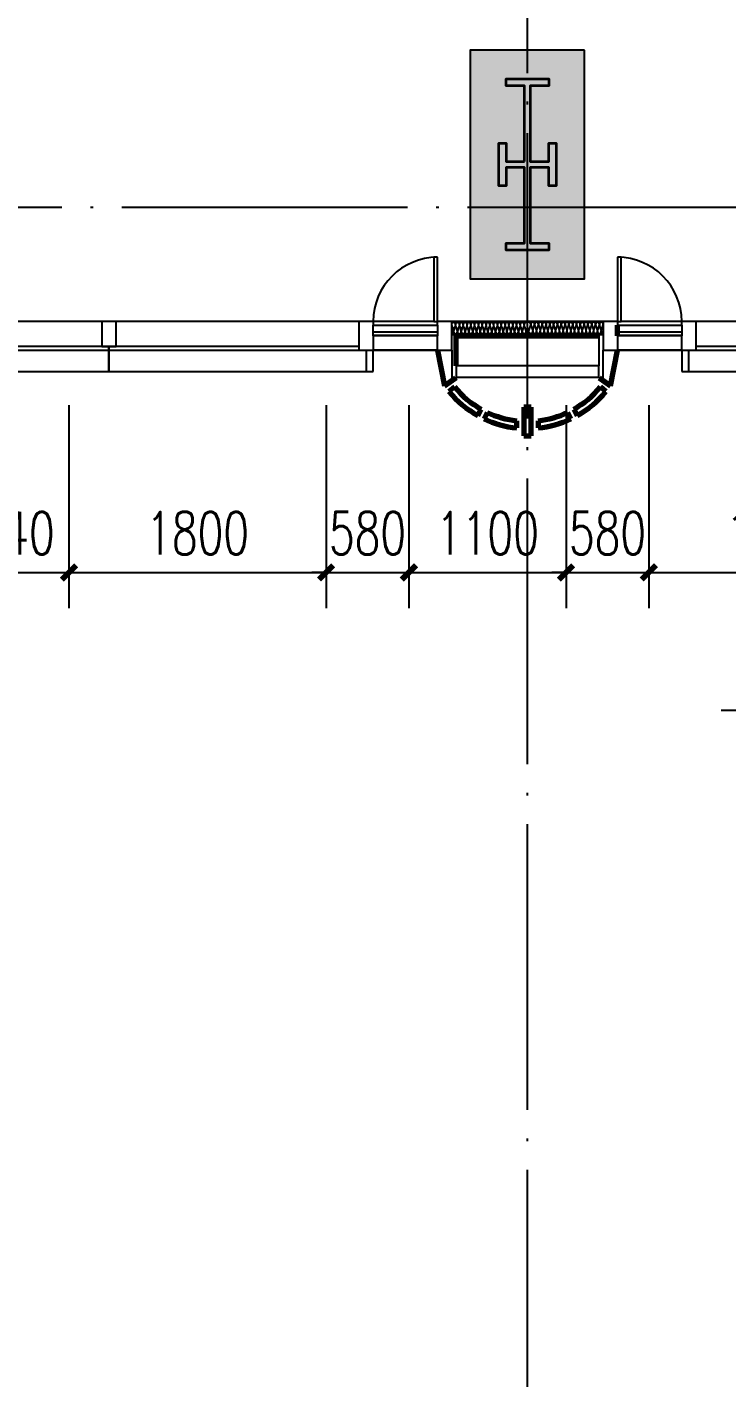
# Model space of a CAD drawing. Header units: millimetres. Extents: x 11476074 to 24729458, y -1239991 to 2813188.
# Drawn here: x 12581093 to 12585994, y 355922 to 365376 of the extents above; entities that cross this region are included whole.
import ezdxf

# ---------------------------------------------------------------- set-up
doc = ezdxf.new("R2010")
doc.units = ezdxf.units.MM
doc.header["$LTSCALE"] = 1000
doc.linetypes.add('DOTE', pattern=[2.42, 2, -0.2, 0.02, -0.2])
for name, color, linetype in [('A-ANNO-DIMS', 3, 'Continuous'), ('A-AXIS', 18, 'DOTE'), ('A-DETL-0001', 1, 'Continuous'), ('A-GLAZ', 4, 'Continuous'), ('DIM_LEAD', 3, 'Continuous'), ('G-RCZ-CONLine', 5, 'Continuous'), ('PUB_HATCH', 8, 'Continuous'), ('图框层', 3, 'Continuous'), ('排水沟', 133, 'Continuous')]:
    doc.layers.add(name, color=color, linetype=linetype)
for name, color, linetype, lineweight in [('A-GENM', 2, 'Continuous', 70), ('A-GENM-PROJ', 2, 'Continuous', 25), ('A-GLAZ-PROJ', 2, 'Continuous', 25), ('钢柱', 51, 'Continuous', 35)]:
    doc.layers.add(name, color=color, linetype=linetype, lineweight=lineweight)
doc.styles.add('_TCH_DIM_T3', font='SIMPLEX', dxfattribs={"width": 0.705882, "bigfont": 'GBCBIG'})
doc.dimstyles.new('_TCH_ARCH&&100', dxfattribs={"dimtxt": 297.5, "dimasz": 100, "dimexe": 250, "dimexo": 300, "dimgap": 126.25, "dimtad": 1, "dimdec": 0, "dimzin": 0, "dimdsep": 46, "dimtxsty": '_TCH_DIM_T3', "dimblk": 'ARCHTICK', "dimcen": 0.09, "dimclrt": 7, "dimazin": 2, "dimtfac": 1, "dimtdec": 0, "dimtix": 1, "dimtmove": 2, "dimatfit": 3, "dimfxl": 0, "dimtolj": 1, "dimtzin": 0, "dimarcsym": 0})

# ---------------------------------------------------------------- blocks, each defined once
blk = doc.blocks.new('_ArchTick')
at = {"color": 0, "linetype": 'ByBlock', "const_width": 0.4}
blk.add_lwpolyline([(-0.5, -0.5), (0.5, 0.5)], dxfattribs=at)
blk = doc.blocks.new('*D5765')
at = {"layer": 'A-ANNO-DIMS', "color": 0, "lineweight": -2, "transparency": 16777216}
for p, q in [((12580926.9, 665133.9), (12580926.9, 663712.4)), ((12581666.9, 665133.9), (12581666.9, 663712.4)), ((12580926.9, 663962.4), (12580826.9, 663962.4)), ((12580926.9, 663962.4), (12581666.9, 663962.4)), ((12581666.9, 663962.4), (12581766.9, 663962.4))]:
    blk.add_line(p, q, dxfattribs=at)
at = {"layer": 'Defpoints', "color": 0, "transparency": 16777216}
for p in [(12580926.9, 665433.9), (12581666.9, 665433.9), (12581666.9, 663962.4)]:
    blk.add_point(p, dxfattribs=at)
at = {"layer": 'A-ANNO-DIMS', "color": 0, "lineweight": -2, "transparency": 16777216, "xscale": 100, "yscale": 100, "zscale": 100}
blk.add_blockref('_ArchTick', (12580926.9, 663962.4), dxfattribs=at)
at = {"layer": 'A-ANNO-DIMS', "color": 0, "lineweight": -2, "transparency": 16777216, "xscale": 100, "yscale": 100, "zscale": 100, "rotation": 180}
blk.add_blockref('_ArchTick', (12581666.9, 663962.4), dxfattribs=at)
at = {"layer": 'A-ANNO-DIMS', "color": 7, "transparency": 16777216, "insert": (12581296.9, 664237.4), "char_height": 297.5, "attachment_point": 5, "style": '_TCH_DIM_T3'}
blk.add_mtext('\\A1;740', dxfattribs=at)
blk = doc.blocks.new('*D5766')
at = {"layer": 'A-ANNO-DIMS', "color": 0, "lineweight": -2, "transparency": 16777216}
for p, q in [((12581666.9, 665133.9), (12581666.9, 663712.4)), ((12583466.8, 665133.9), (12583466.8, 663712.4)), ((12581666.9, 663962.4), (12583466.8, 663962.4))]:
    blk.add_line(p, q, dxfattribs=at)
at = {"layer": 'Defpoints', "color": 0, "transparency": 16777216}
for p in [(12581666.9, 665433.9), (12583466.8, 665433.9), (12583466.8, 663962.4)]:
    blk.add_point(p, dxfattribs=at)
at = {"layer": 'A-ANNO-DIMS', "color": 0, "lineweight": -2, "transparency": 16777216, "xscale": 100, "yscale": 100, "zscale": 100, "rotation": 180}
blk.add_blockref('_ArchTick', (12581666.9, 663962.4), dxfattribs=at)
at = {"layer": 'A-ANNO-DIMS', "color": 0, "lineweight": -2, "transparency": 16777216, "xscale": 100, "yscale": 100, "zscale": 100}
blk.add_blockref('_ArchTick', (12583466.8, 663962.4), dxfattribs=at)
at = {"layer": 'A-ANNO-DIMS', "color": 7, "transparency": 16777216, "insert": (12582566.9, 664237.4), "char_height": 297.5, "attachment_point": 5, "style": '_TCH_DIM_T3'}
blk.add_mtext('\\A1;1800', dxfattribs=at)
blk = doc.blocks.new('*D5767')
at = {"layer": 'A-ANNO-DIMS', "color": 0, "lineweight": -2, "transparency": 16777216}
for p, q in [((12583466.8, 665133.9), (12583466.8, 663712.4)), ((12584046.9, 665133.9), (12584046.9, 663712.4)), ((12583466.8, 663962.4), (12583366.8, 663962.4)), ((12583466.8, 663962.4), (12584046.9, 663962.4)), ((12584046.9, 663962.4), (12584146.9, 663962.4))]:
    blk.add_line(p, q, dxfattribs=at)
at = {"layer": 'Defpoints', "color": 0, "transparency": 16777216}
for p in [(12583466.8, 665433.9), (12584046.9, 665433.9), (12584046.9, 663962.4)]:
    blk.add_point(p, dxfattribs=at)
at = {"layer": 'A-ANNO-DIMS', "color": 0, "lineweight": -2, "transparency": 16777216, "xscale": 100, "yscale": 100, "zscale": 100}
blk.add_blockref('_ArchTick', (12583466.8, 663962.4), dxfattribs=at)
at = {"layer": 'A-ANNO-DIMS', "color": 0, "lineweight": -2, "transparency": 16777216, "xscale": 100, "yscale": 100, "zscale": 100, "rotation": 180}
blk.add_blockref('_ArchTick', (12584046.9, 663962.4), dxfattribs=at)
at = {"layer": 'A-ANNO-DIMS', "color": 7, "transparency": 16777216, "insert": (12583756.9, 664237.4), "char_height": 297.5, "attachment_point": 5, "style": '_TCH_DIM_T3'}
blk.add_mtext('\\A1;580', dxfattribs=at)
blk = doc.blocks.new('*D5768')
at = {"layer": 'A-ANNO-DIMS', "color": 0, "lineweight": -2, "transparency": 16777216}
for p, q in [((12584046.9, 665133.9), (12584046.9, 663712.4)), ((12585146.7, 665133.9), (12585146.7, 663712.4)), ((12584046.9, 663962.4), (12585146.7, 663962.4))]:
    blk.add_line(p, q, dxfattribs=at)
at = {"layer": 'Defpoints', "color": 0, "transparency": 16777216}
for p in [(12584046.9, 665433.9), (12585146.7, 665433.9), (12585146.7, 663962.4)]:
    blk.add_point(p, dxfattribs=at)
at = {"layer": 'A-ANNO-DIMS', "color": 0, "lineweight": -2, "transparency": 16777216, "xscale": 100, "yscale": 100, "zscale": 100, "rotation": 180}
blk.add_blockref('_ArchTick', (12584046.9, 663962.4), dxfattribs=at)
at = {"layer": 'A-ANNO-DIMS', "color": 0, "lineweight": -2, "transparency": 16777216, "xscale": 100, "yscale": 100, "zscale": 100}
blk.add_blockref('_ArchTick', (12585146.7, 663962.4), dxfattribs=at)
at = {"layer": 'A-ANNO-DIMS', "color": 7, "transparency": 16777216, "insert": (12584596.8, 664237.4), "char_height": 297.5, "attachment_point": 5, "style": '_TCH_DIM_T3'}
blk.add_mtext('\\A1;1100', dxfattribs=at)
blk = doc.blocks.new('*D5769')
at = {"layer": 'A-ANNO-DIMS', "color": 0, "lineweight": -2, "transparency": 16777216}
for p, q in [((12585146.7, 665133.9), (12585146.7, 663712.4)), ((12585726.8, 665133.9), (12585726.8, 663712.4)), ((12585146.7, 663962.4), (12585046.7, 663962.4)), ((12585146.7, 663962.4), (12585726.8, 663962.4)), ((12585726.8, 663962.4), (12585826.8, 663962.4))]:
    blk.add_line(p, q, dxfattribs=at)
at = {"layer": 'Defpoints', "color": 0, "transparency": 16777216}
for p in [(12585146.7, 665433.9), (12585726.8, 665433.9), (12585726.8, 663962.4)]:
    blk.add_point(p, dxfattribs=at)
at = {"layer": 'A-ANNO-DIMS', "color": 0, "lineweight": -2, "transparency": 16777216, "xscale": 100, "yscale": 100, "zscale": 100}
blk.add_blockref('_ArchTick', (12585146.7, 663962.4), dxfattribs=at)
at = {"layer": 'A-ANNO-DIMS', "color": 0, "lineweight": -2, "transparency": 16777216, "xscale": 100, "yscale": 100, "zscale": 100, "rotation": 180}
blk.add_blockref('_ArchTick', (12585726.8, 663962.4), dxfattribs=at)
at = {"layer": 'A-ANNO-DIMS', "color": 7, "transparency": 16777216, "insert": (12585436.8, 664237.4), "char_height": 297.5, "attachment_point": 5, "style": '_TCH_DIM_T3'}
blk.add_mtext('\\A1;580', dxfattribs=at)
blk = doc.blocks.new('*D5770')
at = {"layer": 'A-ANNO-DIMS', "color": 0, "lineweight": -2, "transparency": 16777216}
for p, q in [((12585726.8, 665133.9), (12585726.8, 663712.4)), ((12587526.9, 665133.9), (12587526.9, 663712.4)), ((12585726.8, 663962.4), (12587526.9, 663962.4))]:
    blk.add_line(p, q, dxfattribs=at)
at = {"layer": 'Defpoints', "color": 0, "transparency": 16777216}
for p in [(12585726.8, 665433.9), (12587526.9, 665433.9), (12587526.9, 663962.4)]:
    blk.add_point(p, dxfattribs=at)
at = {"layer": 'A-ANNO-DIMS', "color": 0, "lineweight": -2, "transparency": 16777216, "xscale": 100, "yscale": 100, "zscale": 100, "rotation": 180}
blk.add_blockref('_ArchTick', (12585726.8, 663962.4), dxfattribs=at)
at = {"layer": 'A-ANNO-DIMS', "color": 0, "lineweight": -2, "transparency": 16777216, "xscale": 100, "yscale": 100, "zscale": 100}
blk.add_blockref('_ArchTick', (12587526.9, 663962.4), dxfattribs=at)
at = {"layer": 'A-ANNO-DIMS', "color": 7, "transparency": 16777216, "insert": (12586626.9, 664237.4), "char_height": 297.5, "attachment_point": 5, "style": '_TCH_DIM_T3'}
blk.add_mtext('\\A1;1800', dxfattribs=at)
blk = doc.blocks.new('xfjy')
at = {"layer": 'DIM_LEAD'}
blk.add_line((12589331, 360589.8), (12586232.1, 360589.8), dxfattribs=at)
blk = doc.blocks.new('FO-Exterior Column FULL - FO-Exterior Column FULL-4205893-850_L52 HOTEL')
at = {"layer": 'A-GENM'}
for p, q in [((-500, 110.1), (-500, 100.4)), ((-500, -109.6), (-500, 110.1)), ((-500, 100.4), (500, 100.4)), ((630, 100.1), (630, 175.3)), ((-630, 0.1), (-580.2, -249.1)), ((580.2, -249.1), (630, 0.1)), ((-580.2, -249.1), (-502.1, -193.8)), ((-510.9, -257.6), (-549.6, -289.3)), ((502.1, -193.8), (580.2, -249.1)), ((549.6, -289.3), (510.9, -257.6)), ((-348.5, -458), (-324, -414.4)), ((-282.7, -435.7), (-304, -480.9)), ((25, -399.6), (-25, -399.6)), ((-25, -399.6), (-25, -599.6)), ((25, -599.6), (25, -399.6)), ((304, -480.9), (282.7, -435.7)), ((324, -414.4), (348.5, -458)), ((-75, -545.2), (-75, -494.9)), ((75, -494.9), (75, -545.2)), ((-25, -599.6), (25, -599.6))]:
    blk.add_line(p, q, dxfattribs=at)
for centre, radius, start, end in [((0, 161.9), 661.1, 219.38928, 240.65539), ((-505, -189.7), 5, 305.32145, 316.36612), ((-505, -189.7), 5, 349.06647, 0), ((0, 161.9), 661.1, 299.34461, 320.61072), ((0, 161.9), 711.1, 219.38936, 240.65539), ((0, 161.9), 711.1, 299.34461, 320.61064), ((0, 161.9), 661.1, 244.68415, 263.48304), ((0, 161.9), 661.1, 276.51696, 295.31585), ((0, 161.9), 711.1, 244.68415, 263.94304), ((0, 161.9), 711.1, 276.05696, 295.31585)]:
    blk.add_arc(centre, radius, start, end, dxfattribs=at)
blk = doc.blocks.new('FO-Vision Panels - 1000 spandrel-4496464-850_L52 HOTEL')
at = {"layer": 'A-GLAZ'}
for p, q in [((-370, 25), (-320, 25)), ((370, 25), (-370, 25)), ((-370, 25), (-370, 0)), ((-370, 0), (370, 0)), ((320, 25), (370, 25)), ((370, 0), (370, 25))]:
    blk.add_line(p, q, dxfattribs=at)
at = {"layer": 'A-GLAZ-PROJ'}
for p, q in [((320, 200), (-320, 200)), ((-370, -150), (-370, 0)), ((370, 0), (370, -150)), ((-370, -150), (370, -150))]:
    blk.add_line(p, q, dxfattribs=at)
blk = doc.blocks.new('FO-Vision _ Louver_updated - 150 Spacing -HOTEL 1000 SPAN-4956731-850_L52 HOTEL')
at = {"layer": 'A-GENM-PROJ'}
blk.add_line((1125.2, 0), (675, 0), dxfattribs=at)
at = {"layer": 'A-GLAZ'}
for p, q in [((1125, 125), (675, 125)), ((675, 105), (1125, 105)), ((-1175, 25), (-1125, 25)), ((575, 25), (-1175, 25)), ((-1175, 25), (-1175, 0)), ((-1175, 0), (625, 0)), ((625, 0.1), (625, -150)), ((675, -150), (675, 0.1)), ((625, -150), (675, -150))]:
    blk.add_line(p, q, dxfattribs=at)
at = {"layer": 'A-GLAZ-PROJ'}
for p, q in [((575, 200), (-1125, 200)), ((-1175, -150), (-1175, 0)), ((-1175, -150), (625, -150))]:
    blk.add_line(p, q, dxfattribs=at)
blk = doc.blocks.new('FO-Vision _ Louver_updated - 150 Spacing -HOTEL 1000 SPAN-4956676-850_L52 HOTEL')
at = {"layer": 'A-GENM-PROJ'}
blk.add_line((675, 0), (1125, 0), dxfattribs=at)
at = {"layer": 'A-GLAZ'}
for p, q in [((675, 150), (625, 150)), ((625, 150), (625, -0.1)), ((675, -0.1), (675, 150)), ((625, 0), (-1175, 0)), ((-1175, 0), (-1175, -25)), ((-1125, -25), (-1175, -25)), ((-1175, -25), (575, -25)), ((1125, -105), (675, -105)), ((675, -125), (1125, -125))]:
    blk.add_line(p, q, dxfattribs=at)
at = {"layer": 'A-GLAZ-PROJ'}
for p, q in [((-1175, 0), (-1175, 150)), ((625, 150), (-1175, 150)), ((-1125, -200), (575, -200))]:
    blk.add_line(p, q, dxfattribs=at)
blk = doc.blocks.new('GP_POLY FOSHAN_SHELL_rvt-2-200_L05-13_ 16-25')
at = {"layer": 'A-DETL-0001'}
for p, q in [((-36030.1, 17149.9), (-36054.9, 17149.9)), ((-36054.9, 17149.9), (-36054.9, 16700)), ((-36030.1, 16700), (-36030.1, 17149.9)), ((-34769.9, 17149.9), (-34769.9, 16700)), ((-34745.1, 17149.9), (-34769.9, 17149.9)), ((-34745.1, 16700), (-34745.1, 17149.9)), ((-38280, 16700), (-38380, 16700)), ((-38380, 16700), (-38380, 16525)), ((-38280, 16525), (-38280, 16700)), ((-36480, 16700), (-36580, 16700)), ((-36580, 16700), (-36580, 16500)), ((-36054.9, 16700), (-36480, 16700)), ((-36480, 16700), (-36480, 16675.3)), ((-36480, 16600), (-36480, 16675.3)), ((-36480, 16675.3), (-36030, 16675.3)), ((-36054.9, 16700), (-36030.1, 16700)), ((-35930, 16700), (-36030, 16700)), ((-36030, 16675.3), (-36030, 16700)), ((-36030, 16675.3), (-36030, 16600)), ((-35400, 16700), (-35930, 16700)), ((-35930, 16500), (-35930, 16700)), ((-34870, 16700), (-35400, 16700)), ((-34770, 16700), (-34870, 16700)), ((-34870, 16700), (-34870, 16500)), ((-34770, 16700), (-34770, 16675.3)), ((-34770, 16600), (-34770, 16675.3)), ((-34770, 16600), (-34770, 16675.3)), ((-34770, 16675.3), (-34320, 16675.3)), ((-34769.9, 16700), (-34745.1, 16700)), ((-34320, 16700), (-34745.1, 16700)), ((-34220, 16700), (-34320, 16700)), ((-34320, 16675.3), (-34320, 16700)), ((-34320, 16675.3), (-34320, 16600)), ((-34220, 16500), (-34220, 16700)), ((-36480, 16600), (-36480, 16500)), ((-36030, 16600), (-36480, 16600)), ((-36030, 16500), (-36030, 16600)), ((-35930, 16610), (-35400, 16610)), ((-35900.1, 16390.3), (-35900.1, 16610)), ((-35400, 16610), (-34870, 16610)), ((-34899.9, 16610), (-34899.9, 16390.3)), ((-34770, 16600), (-34770, 16500)), ((-34320, 16600), (-34770, 16600)), ((-34770, 16600), (-34770, 16500)), ((-34320, 16500), (-34320, 16600)), ((-38380, 16525), (-38280, 16525)), ((-36580, 16500), (-36480, 16500)), ((-36480, 16500), (-36030, 16500)), ((-36030, 16500), (-35930, 16500)), ((-35930, 16500), (-35930, 16286.6)), ((-34870, 16286.6), (-34870, 16500)), ((-34870, 16500), (-34770, 16500)), ((-34770, 16500), (-34320, 16500)), ((-34320, 16500), (-34220, 16500)), ((-35400.1, 16390.3), (-35900.1, 16390.3)), ((-35900.1, 16390.3), (-35900.1, 16310.3)), ((-34899.9, 16390.3), (-35399.9, 16390.3)), ((-34899.9, 16310.3), (-34899.9, 16390.3)), ((-35930, 16286.6), (-35900.1, 16307.8)), ((-35900.1, 16307.8), (-35900.1, 16310.3)), ((-35900.1, 16310.3), (-35400.1, 16310.3)), ((-35399.9, 16310.3), (-34899.9, 16310.3)), ((-34899.9, 16310.3), (-34899.9, 16307.8)), ((-34899.9, 16307.8), (-34870, 16286.6))]:
    blk.add_line(p, q, dxfattribs=at)
for centre, start, end in [((-36030, 16700), 90.01487, 180), ((-34770, 16700), 0, 89.98513)]:
    blk.add_arc(centre, 449.9, start, end, dxfattribs=at)
for points in [[(-35930, 16681.7), (-35930, 16688), (-35916.7, 16702.1), (-35903.3, 16688), (-35903.3, 16681.7)], [(-35916.7, 16628.4), (-35916.7, 16646.7), (-35930, 16663.4), (-35930, 16681.7)], [(-35903.3, 16681.7), (-35903.3, 16663.4), (-35916.7, 16646.7), (-35916.7, 16628.4)], [(-35903.3, 16681.7), (-35903.3, 16688), (-35890, 16702.1), (-35876.7, 16688), (-35876.7, 16681.7)], [(-35890, 16628.4), (-35890, 16646.7), (-35903.3, 16663.4), (-35903.3, 16681.7)], [(-35876.7, 16681.7), (-35876.7, 16663.4), (-35890, 16646.7), (-35890, 16628.4)], [(-35876.7, 16681.7), (-35876.7, 16688), (-35863.3, 16702.1), (-35850, 16688), (-35850, 16681.7)], [(-35863.3, 16628.4), (-35863.3, 16646.7), (-35876.7, 16663.4), (-35876.7, 16681.7)], [(-35850, 16681.7), (-35850, 16663.4), (-35863.3, 16646.7), (-35863.3, 16628.4)], [(-35850, 16681.7), (-35850, 16688), (-35836.7, 16702.1), (-35823.3, 16688), (-35823.3, 16681.7)], [(-35836.7, 16628.4), (-35836.7, 16646.7), (-35850, 16663.4), (-35850, 16681.7)], [(-35823.3, 16681.7), (-35823.3, 16663.4), (-35836.7, 16646.7), (-35836.7, 16628.4)], [(-35823.3, 16681.7), (-35823.3, 16688), (-35810, 16702.1), (-35796.7, 16688), (-35796.7, 16681.7)], [(-35810, 16628.4), (-35810, 16646.7), (-35823.3, 16663.4), (-35823.3, 16681.7)], [(-35796.7, 16681.7), (-35796.7, 16663.4), (-35810, 16646.7), (-35810, 16628.4)], [(-35796.7, 16681.7), (-35796.7, 16688), (-35783.3, 16702.1), (-35770, 16688), (-35770, 16681.7)], [(-35783.3, 16628.4), (-35783.3, 16646.7), (-35796.7, 16663.4), (-35796.7, 16681.7)], [(-35770, 16681.7), (-35770, 16663.4), (-35783.3, 16646.7), (-35783.3, 16628.4)], [(-35770, 16681.7), (-35770, 16688), (-35756.7, 16702.1), (-35743.3, 16688), (-35743.3, 16681.7)], [(-35756.7, 16628.4), (-35756.7, 16646.7), (-35770, 16663.4), (-35770, 16681.7)], [(-35743.3, 16681.7), (-35743.3, 16663.4), (-35756.7, 16646.7), (-35756.7, 16628.4)], [(-35743.3, 16681.7), (-35743.3, 16688), (-35730, 16702.1), (-35716.7, 16688), (-35716.7, 16681.7)], [(-35730, 16628.4), (-35730, 16646.7), (-35743.3, 16663.4), (-35743.3, 16681.7)], [(-35716.7, 16681.7), (-35716.7, 16663.4), (-35730, 16646.7), (-35730, 16628.4)], [(-35716.7, 16681.7), (-35716.7, 16688), (-35703.3, 16702.1), (-35690, 16688), (-35690, 16681.7)], [(-35703.3, 16628.4), (-35703.3, 16646.7), (-35716.7, 16663.4), (-35716.7, 16681.7)], [(-35690, 16681.7), (-35690, 16663.4), (-35703.3, 16646.7), (-35703.3, 16628.4)], [(-35690, 16681.7), (-35690, 16688), (-35676.7, 16702.1), (-35663.3, 16688), (-35663.3, 16681.7)], [(-35676.7, 16628.4), (-35676.7, 16646.7), (-35690, 16663.4), (-35690, 16681.7)], [(-35663.3, 16681.7), (-35663.3, 16663.4), (-35676.7, 16646.7), (-35676.7, 16628.4)], [(-35663.3, 16681.7), (-35663.3, 16688), (-35650, 16702.1), (-35636.7, 16688), (-35636.7, 16681.7)], [(-35650, 16628.4), (-35650, 16646.7), (-35663.3, 16663.4), (-35663.3, 16681.7)], [(-35636.7, 16681.7), (-35636.7, 16663.4), (-35650, 16646.7), (-35650, 16628.4)], [(-35636.7, 16681.7), (-35636.7, 16688), (-35623.3, 16702.1), (-35610, 16688), (-35610, 16681.7)], [(-35623.3, 16628.4), (-35623.3, 16646.7), (-35636.7, 16663.4), (-35636.7, 16681.7)], [(-35610, 16681.7), (-35610, 16663.4), (-35623.3, 16646.7), (-35623.3, 16628.4)], [(-35610, 16681.7), (-35610, 16688), (-35596.7, 16702.1), (-35583.3, 16688), (-35583.3, 16681.7)], [(-35596.7, 16628.4), (-35596.7, 16646.7), (-35610, 16663.4), (-35610, 16681.7)], [(-35583.3, 16681.7), (-35583.3, 16663.4), (-35596.7, 16646.7), (-35596.7, 16628.4)], [(-35583.3, 16681.7), (-35583.3, 16688), (-35570, 16702.1), (-35556.7, 16688), (-35556.7, 16681.7)], [(-35570, 16628.4), (-35570, 16646.7), (-35583.3, 16663.4), (-35583.3, 16681.7)], [(-35556.7, 16681.7), (-35556.7, 16663.4), (-35570, 16646.7), (-35570, 16628.4)], [(-35556.7, 16681.7), (-35556.7, 16688), (-35543.3, 16702.1), (-35530, 16688), (-35530, 16681.7)], [(-35543.3, 16628.4), (-35543.3, 16646.7), (-35556.7, 16663.4), (-35556.7, 16681.7)], [(-35530, 16681.7), (-35530, 16663.4), (-35543.3, 16646.7), (-35543.3, 16628.4)], [(-35530, 16681.7), (-35530, 16688), (-35516.7, 16702.1), (-35503.3, 16688), (-35503.3, 16681.7)], [(-35516.7, 16628.4), (-35516.7, 16646.7), (-35530, 16663.4), (-35530, 16681.7)], [(-35503.3, 16681.7), (-35503.3, 16663.4), (-35516.7, 16646.7), (-35516.7, 16628.4)], [(-35503.3, 16681.7), (-35503.3, 16688), (-35490, 16702.1), (-35476.7, 16688), (-35476.7, 16681.7)], [(-35490, 16628.4), (-35490, 16646.7), (-35503.3, 16663.4), (-35503.3, 16681.7)], [(-35476.7, 16681.7), (-35476.7, 16663.4), (-35490, 16646.7), (-35490, 16628.4)], [(-35476.7, 16681.7), (-35476.7, 16688), (-35463.3, 16702.1), (-35450, 16688), (-35450, 16681.7)], [(-35463.3, 16628.4), (-35463.3, 16646.7), (-35476.7, 16663.4), (-35476.7, 16681.7)], [(-35450, 16681.7), (-35450, 16663.4), (-35463.3, 16646.7), (-35463.3, 16628.4)], [(-35450, 16681.7), (-35450, 16688), (-35436.7, 16702.1), (-35423.3, 16688), (-35423.3, 16681.7)], [(-35436.7, 16628.4), (-35436.7, 16646.7), (-35450, 16663.4), (-35450, 16681.7)], [(-35423.3, 16681.7), (-35423.3, 16663.4), (-35436.7, 16646.7), (-35436.7, 16628.4)], [(-35423.3, 16681.7), (-35423.3, 16688), (-35416.3, 16695), (-35410, 16695)], [(-35410, 16628.4), (-35410, 16646.7), (-35423.3, 16663.4), (-35423.3, 16681.7)], [(-35376.7, 16681.7), (-35376.7, 16688), (-35383.7, 16695), (-35390, 16695)], [(-35390, 16628.4), (-35390, 16646.7), (-35376.7, 16663.4), (-35376.7, 16681.7)], [(-35350, 16681.7), (-35350, 16688), (-35363.3, 16702.1), (-35376.7, 16688), (-35376.7, 16681.7)], [(-35376.7, 16681.7), (-35376.7, 16663.4), (-35363.3, 16646.7), (-35363.3, 16628.4)], [(-35363.3, 16628.4), (-35363.3, 16646.7), (-35350, 16663.4), (-35350, 16681.7)], [(-35323.3, 16681.7), (-35323.3, 16688), (-35336.7, 16702.1), (-35350, 16688), (-35350, 16681.7)], [(-35350, 16681.7), (-35350, 16663.4), (-35336.7, 16646.7), (-35336.7, 16628.4)], [(-35336.7, 16628.4), (-35336.7, 16646.7), (-35323.3, 16663.4), (-35323.3, 16681.7)], [(-35296.7, 16681.7), (-35296.7, 16688), (-35310, 16702.1), (-35323.3, 16688), (-35323.3, 16681.7)], [(-35323.3, 16681.7), (-35323.3, 16663.4), (-35310, 16646.7), (-35310, 16628.4)], [(-35310, 16628.4), (-35310, 16646.7), (-35296.7, 16663.4), (-35296.7, 16681.7)], [(-35270, 16681.7), (-35270, 16688), (-35283.3, 16702.1), (-35296.7, 16688), (-35296.7, 16681.7)], [(-35296.7, 16681.7), (-35296.7, 16663.4), (-35283.3, 16646.7), (-35283.3, 16628.4)], [(-35283.3, 16628.4), (-35283.3, 16646.7), (-35270, 16663.4), (-35270, 16681.7)], [(-35243.3, 16681.7), (-35243.3, 16688), (-35256.7, 16702.1), (-35270, 16688), (-35270, 16681.7)], [(-35270, 16681.7), (-35270, 16663.4), (-35256.7, 16646.7), (-35256.7, 16628.4)], [(-35256.7, 16628.4), (-35256.7, 16646.7), (-35243.3, 16663.4), (-35243.3, 16681.7)], [(-35216.7, 16681.7), (-35216.7, 16688), (-35230, 16702.1), (-35243.3, 16688), (-35243.3, 16681.7)], [(-35243.3, 16681.7), (-35243.3, 16663.4), (-35230, 16646.7), (-35230, 16628.4)], [(-35230, 16628.4), (-35230, 16646.7), (-35216.7, 16663.4), (-35216.7, 16681.7)], [(-35190, 16681.7), (-35190, 16688), (-35203.3, 16702.1), (-35216.7, 16688), (-35216.7, 16681.7)], [(-35216.7, 16681.7), (-35216.7, 16663.4), (-35203.3, 16646.7), (-35203.3, 16628.4)], [(-35203.3, 16628.4), (-35203.3, 16646.7), (-35190, 16663.4), (-35190, 16681.7)], [(-35163.3, 16681.7), (-35163.3, 16688), (-35176.7, 16702.1), (-35190, 16688), (-35190, 16681.7)], [(-35190, 16681.7), (-35190, 16663.4), (-35176.7, 16646.7), (-35176.7, 16628.4)], [(-35176.7, 16628.4), (-35176.7, 16646.7), (-35163.3, 16663.4), (-35163.3, 16681.7)], [(-35136.7, 16681.7), (-35136.7, 16688), (-35150, 16702.1), (-35163.3, 16688), (-35163.3, 16681.7)], [(-35163.3, 16681.7), (-35163.3, 16663.4), (-35150, 16646.7), (-35150, 16628.4)], [(-35150, 16628.4), (-35150, 16646.7), (-35136.7, 16663.4), (-35136.7, 16681.7)], [(-35110, 16681.7), (-35110, 16688), (-35123.3, 16702.1), (-35136.7, 16688), (-35136.7, 16681.7)], [(-35136.7, 16681.7), (-35136.7, 16663.4), (-35123.3, 16646.7), (-35123.3, 16628.4)], [(-35123.3, 16628.4), (-35123.3, 16646.7), (-35110, 16663.4), (-35110, 16681.7)], [(-35083.3, 16681.7), (-35083.3, 16688), (-35096.7, 16702.1), (-35110, 16688), (-35110, 16681.7)], [(-35110, 16681.7), (-35110, 16663.4), (-35096.7, 16646.7), (-35096.7, 16628.4)], [(-35096.7, 16628.4), (-35096.7, 16646.7), (-35083.3, 16663.4), (-35083.3, 16681.7)], [(-35056.7, 16681.7), (-35056.7, 16688), (-35070, 16702.1), (-35083.3, 16688), (-35083.3, 16681.7)], [(-35083.3, 16681.7), (-35083.3, 16663.4), (-35070, 16646.7), (-35070, 16628.4)], [(-35070, 16628.4), (-35070, 16646.7), (-35056.7, 16663.4), (-35056.7, 16681.7)], [(-35030, 16681.7), (-35030, 16688), (-35043.3, 16702.1), (-35056.7, 16688), (-35056.7, 16681.7)], [(-35056.7, 16681.7), (-35056.7, 16663.4), (-35043.3, 16646.7), (-35043.3, 16628.4)], [(-35043.3, 16628.4), (-35043.3, 16646.7), (-35030, 16663.4), (-35030, 16681.7)], [(-35003.3, 16681.7), (-35003.3, 16688), (-35016.7, 16702.1), (-35030, 16688), (-35030, 16681.7)], [(-35030, 16681.7), (-35030, 16663.4), (-35016.7, 16646.7), (-35016.7, 16628.4)], [(-35016.7, 16628.4), (-35016.7, 16646.7), (-35003.3, 16663.4), (-35003.3, 16681.7)], [(-34976.7, 16681.7), (-34976.7, 16688), (-34990, 16702.1), (-35003.3, 16688), (-35003.3, 16681.7)], [(-35003.3, 16681.7), (-35003.3, 16663.4), (-34990, 16646.7), (-34990, 16628.4)], [(-34990, 16628.4), (-34990, 16646.7), (-34976.7, 16663.4), (-34976.7, 16681.7)], [(-34950, 16681.7), (-34950, 16688), (-34963.3, 16702.1), (-34976.7, 16688), (-34976.7, 16681.7)], [(-34976.7, 16681.7), (-34976.7, 16663.4), (-34963.3, 16646.7), (-34963.3, 16628.4)], [(-34963.3, 16628.4), (-34963.3, 16646.7), (-34950, 16663.4), (-34950, 16681.7)], [(-34923.3, 16681.7), (-34923.3, 16688), (-34936.7, 16702.1), (-34950, 16688), (-34950, 16681.7)], [(-34950, 16681.7), (-34950, 16663.4), (-34936.7, 16646.7), (-34936.7, 16628.4)], [(-34936.7, 16628.4), (-34936.7, 16646.7), (-34923.3, 16663.4), (-34923.3, 16681.7)], [(-34896.7, 16681.7), (-34896.7, 16688), (-34910, 16702.1), (-34923.3, 16688), (-34923.3, 16681.7)], [(-34923.3, 16681.7), (-34923.3, 16663.4), (-34910, 16646.7), (-34910, 16628.4)], [(-34910, 16628.4), (-34910, 16646.7), (-34896.7, 16663.4), (-34896.7, 16681.7)], [(-34870, 16681.7), (-34870, 16688), (-34883.3, 16702.1), (-34896.7, 16688), (-34896.7, 16681.7)], [(-34896.7, 16681.7), (-34896.7, 16663.4), (-34883.3, 16646.7), (-34883.3, 16628.4)], [(-34883.3, 16628.4), (-34883.3, 16646.7), (-34870, 16663.4), (-34870, 16681.7)], [(-35930, 16615), (-35923.7, 16615), (-35916.7, 16622.1), (-35916.7, 16628.4)], [(-35916.7, 16628.4), (-35916.7, 16622.1), (-35903.3, 16608), (-35890, 16622.1), (-35890, 16628.4)], [(-35890, 16628.4), (-35890, 16622.1), (-35876.7, 16608), (-35863.3, 16622.1), (-35863.3, 16628.4)], [(-35863.3, 16628.4), (-35863.3, 16622.1), (-35850, 16608), (-35836.7, 16622.1), (-35836.7, 16628.4)], [(-35836.7, 16628.4), (-35836.7, 16622.1), (-35823.3, 16608), (-35810, 16622.1), (-35810, 16628.4)], [(-35810, 16628.4), (-35810, 16622.1), (-35796.7, 16608), (-35783.3, 16622.1), (-35783.3, 16628.4)], [(-35783.3, 16628.4), (-35783.3, 16622.1), (-35770, 16608), (-35756.7, 16622.1), (-35756.7, 16628.4)], [(-35756.7, 16628.4), (-35756.7, 16622.1), (-35743.3, 16608), (-35730, 16622.1), (-35730, 16628.4)], [(-35730, 16628.4), (-35730, 16622.1), (-35716.7, 16608), (-35703.3, 16622.1), (-35703.3, 16628.4)], [(-35703.3, 16628.4), (-35703.3, 16622.1), (-35690, 16608), (-35676.7, 16622.1), (-35676.7, 16628.4)], [(-35676.7, 16628.4), (-35676.7, 16622.1), (-35663.3, 16608), (-35650, 16622.1), (-35650, 16628.4)], [(-35650, 16628.4), (-35650, 16622.1), (-35636.7, 16608), (-35623.3, 16622.1), (-35623.3, 16628.4)], [(-35623.3, 16628.4), (-35623.3, 16622.1), (-35610, 16608), (-35596.7, 16622.1), (-35596.7, 16628.4)], [(-35596.7, 16628.4), (-35596.7, 16622.1), (-35583.3, 16608), (-35570, 16622.1), (-35570, 16628.4)], [(-35570, 16628.4), (-35570, 16622.1), (-35556.7, 16608), (-35543.3, 16622.1), (-35543.3, 16628.4)], [(-35543.3, 16628.4), (-35543.3, 16622.1), (-35530, 16608), (-35516.7, 16622.1), (-35516.7, 16628.4)], [(-35516.7, 16628.4), (-35516.7, 16622.1), (-35503.3, 16608), (-35490, 16622.1), (-35490, 16628.4)], [(-35490, 16628.4), (-35490, 16622.1), (-35476.7, 16608), (-35463.3, 16622.1), (-35463.3, 16628.4)], [(-35463.3, 16628.4), (-35463.3, 16622.1), (-35450, 16608), (-35436.7, 16622.1), (-35436.7, 16628.4)], [(-35436.7, 16628.4), (-35436.7, 16622.1), (-35423.3, 16608), (-35410, 16622.1), (-35410, 16628.4)], [(-35363.3, 16628.4), (-35363.3, 16622.1), (-35376.7, 16608), (-35390, 16622.1), (-35390, 16628.4)], [(-35336.7, 16628.4), (-35336.7, 16622.1), (-35350, 16608), (-35363.3, 16622.1), (-35363.3, 16628.4)], [(-35310, 16628.4), (-35310, 16622.1), (-35323.3, 16608), (-35336.7, 16622.1), (-35336.7, 16628.4)], [(-35283.3, 16628.4), (-35283.3, 16622.1), (-35296.7, 16608), (-35310, 16622.1), (-35310, 16628.4)], [(-35256.7, 16628.4), (-35256.7, 16622.1), (-35270, 16608), (-35283.3, 16622.1), (-35283.3, 16628.4)], [(-35230, 16628.4), (-35230, 16622.1), (-35243.3, 16608), (-35256.7, 16622.1), (-35256.7, 16628.4)], [(-35203.3, 16628.4), (-35203.3, 16622.1), (-35216.7, 16608), (-35230, 16622.1), (-35230, 16628.4)], [(-35176.7, 16628.4), (-35176.7, 16622.1), (-35190, 16608), (-35203.3, 16622.1), (-35203.3, 16628.4)], [(-35150, 16628.4), (-35150, 16622.1), (-35163.3, 16608), (-35176.7, 16622.1), (-35176.7, 16628.4)], [(-35123.3, 16628.4), (-35123.3, 16622.1), (-35136.7, 16608), (-35150, 16622.1), (-35150, 16628.4)], [(-35096.7, 16628.4), (-35096.7, 16622.1), (-35110, 16608), (-35123.3, 16622.1), (-35123.3, 16628.4)], [(-35070, 16628.4), (-35070, 16622.1), (-35083.3, 16608), (-35096.7, 16622.1), (-35096.7, 16628.4)], [(-35043.3, 16628.4), (-35043.3, 16622.1), (-35056.7, 16608), (-35070, 16622.1), (-35070, 16628.4)], [(-35016.7, 16628.4), (-35016.7, 16622.1), (-35030, 16608), (-35043.3, 16622.1), (-35043.3, 16628.4)], [(-34990, 16628.4), (-34990, 16622.1), (-35003.3, 16608), (-35016.7, 16622.1), (-35016.7, 16628.4)], [(-34963.3, 16628.4), (-34963.3, 16622.1), (-34976.7, 16608), (-34990, 16622.1), (-34990, 16628.4)], [(-34936.7, 16628.4), (-34936.7, 16622.1), (-34950, 16608), (-34963.3, 16622.1), (-34963.3, 16628.4)], [(-34910, 16628.4), (-34910, 16622.1), (-34923.3, 16608), (-34936.7, 16622.1), (-34936.7, 16628.4)], [(-34883.3, 16628.4), (-34883.3, 16622.1), (-34896.7, 16608), (-34910, 16622.1), (-34910, 16628.4)], [(-34870, 16615), (-34876.3, 16615), (-34883.3, 16622.1), (-34883.3, 16628.4)]]:
    blk.add_open_spline(points, degree=3, dxfattribs=at)
at = {"layer": 'A-GENM-PROJ'}
blk.add_blockref('FO-Exterior Column FULL - FO-Exterior Column FULL-4205893-850_L52 HOTEL', (-35399.9, 16499.9), dxfattribs=at)
at = {"layer": 'A-GLAZ-PROJ'}
for name, p in [('FO-Vision Panels - 1000 spandrel-4496464-850_L52 HOTEL', (-38700, 16499.9)), ('FO-Vision _ Louver_updated - 150 Spacing -HOTEL 1000 SPAN-4956731-850_L52 HOTEL', (-37155, 16499.9))]:
    blk.add_blockref(name, p, dxfattribs=at)
at = {"layer": 'A-GLAZ-PROJ', "rotation": 180}
blk.add_blockref('FO-Vision _ Louver_updated - 150 Spacing -HOTEL 1000 SPAN-4956676-850_L52 HOTEL', (-33645, 16499.9), dxfattribs=at)
blk = doc.blocks.new('GP_POLY FOSHAN_SHELL_rvt-3-200_L06-13_16-26')
blk.add_blockref('GP_POLY FOSHAN_SHELL_rvt-2-200_L05-13_ 16-25', (0, 0))
blk = doc.blocks.new('A$C74AF65BF')
at = {"layer": 'PUB_HATCH'}
h = blk.add_hatch(color=256, dxfattribs=at)
h.dxf.hatch_style = 1
h.paths.add_polyline_path([(-7000, -4600), (-7000, -5400), (-5400, -5400), (-5400, -4600)])
h.paths.add_polyline_path([(-7000, -11200), (-7000, -12000), (-5400, -12000), (-5400, -11200)])
h.paths.add_polyline_path([(-7000, -17800), (-7000, -18600), (-5400, -18600), (-5400, -17800)])
h.paths.add_polyline_path([(9400, -33850), (9400, -32050), (10550, -32050), (10550, -33850)])
h.paths.add_polyline_path([(9400, -10950), (9400, -9150), (10550, -9150), (10550, -10950)])
h.paths.add_polyline_path([(22350, -33850), (22350, -32050), (23600, -32050), (23600, -33850)])
h.paths.add_polyline_path([(22350, -10950), (22350, -9150), (23600, -9150), (23600, -10950)])
h.paths.add_polyline_path([(-7000, -24400), (-7000, -25200), (-5400, -25200), (-5400, -24400)])
h.paths.add_polyline_path([(-7000, -31000), (-7000, -31800), (-5400, -31800), (-5400, -31000)])
h.paths.add_polyline_path([(-7000, -37600), (-7000, -38400), (-5400, -38400), (-5400, -37600)])
h.paths.add_polyline_path([(38400, -4600), (38400, -5400), (40000, -5400), (40000, -4600)])
h.paths.add_polyline_path([(38400, -11200), (38400, -12000), (40000, -12000), (40000, -11200)])
h.paths.add_polyline_path([(38400, -17800), (38400, -18600), (40000, -18600), (40000, -17800)])
h.paths.add_polyline_path([(38400, -24400), (38400, -25200), (40000, -25200), (40000, -24400)])
h.paths.add_polyline_path([(38400, -31000), (38400, -31800), (40000, -31800), (40000, -31000)])
h.paths.add_polyline_path([(38400, -37600), (38400, -38400), (40000, -38400), (40000, -37600)])
h.paths.add_polyline_path([(33400, -41900), (32600, -41900), (32600, -43500), (33400, -43500)])
h.paths.add_polyline_path([(26800, -41900), (26000, -41900), (26000, -43500), (26800, -43500)])
h.paths.add_polyline_path([(20200, -41900), (19400, -41900), (19400, -43500), (20200, -43500)])
h.paths.add_polyline_path([(13600, -41900), (12800, -41900), (12800, -43500), (13600, -43500)])
h.paths.add_polyline_path([(7000, -41900), (6200, -41900), (6200, -43500), (7000, -43500)])
h.paths.add_polyline_path([(400, -41900), (-400, -41900), (-400, -43500), (400, -43500)])
h.paths.add_polyline_path([(33400, 500), (32600, 500), (32600, -1100), (33400, -1100)])
h.paths.add_polyline_path([(26800, 500), (26000, 500), (26000, -1100), (26800, -1100)])
h.paths.add_polyline_path([(20200, 500), (19400, 500), (19400, -1100), (20200, -1100)])
h.paths.add_polyline_path([(13600, 500), (12800, 500), (12800, -1100), (13600, -1100)])
h.paths.add_polyline_path([(7000, 500), (6200, 500), (6200, -1100), (7000, -1100)])
h.paths.add_polyline_path([(10550, -28150), (9400, -28150), (9400, -29750), (10550, -29750)])
h.paths.add_polyline_path([(400, 500), (-400, 500), (-400, -1100), (400, -1100)])
at = {"layer": 'G-RCZ-CONLine', "color": 3}
blk.add_lwpolyline([(20200, -41900), (19400, -41900), (19400, -43500), (20200, -43500)], close=True, dxfattribs=at)
at = {"layer": '钢柱', "color": 2}
blk.add_lwpolyline([(19780, -42680), (19780, -42150), (19650, -42150), (19650, -42100), (19950, -42100), (19950, -42150), (19820, -42150), (19820, -42680), (19950, -42680), (19950, -42550), (20000, -42550), (20000, -42850), (19950, -42850), (19950, -42720), (19820, -42720), (19820, -43250), (19950, -43250), (19950, -43300), (19650, -43300), (19650, -43250), (19780, -43250), (19780, -42720), (19650, -42720), (19650, -42850), (19600, -42850), (19600, -42550), (19650, -42550), (19650, -42680)], close=True, dxfattribs=at)
blk = doc.blocks.new('qlzw')
at = {"layer": 'A-AXIS'}
for p, q in [((12451166.8, 979989.8, 0), (12451166.8, 1082989.8)), ((12416866.8, 995989.8), (12486866.8, 995989.8))]:
    blk.add_line(p, q, dxfattribs=at)
blk = doc.blocks.new('幕墙尺寸')
at = {"layer": 'A-ANNO-DIMS', "color": 1}
for p1, p2, picture, middle in [((12580926.9, 665433.9), (12581666.9, 665433.9), '*D5765', (12581296.9, 664237.4)), ((12581666.9, 665433.9), (12583466.8, 665433.9), '*D5766', (12582566.9, 664237.4)), ((12583466.8, 665433.9), (12584046.9, 665433.9), '*D5767', (12583756.9, 664237.4)), ((12584046.9, 665433.9), (12585146.7, 665433.9), '*D5768', (12584596.8, 664237.4)), ((12585146.7, 665433.9), (12585726.8, 665433.9), '*D5769', (12585436.8, 664237.4)), ((12585726.8, 665433.9), (12587526.9, 665433.9), '*D5770', (12586626.9, 664237.4))]:
    dim = blk.add_aligned_dim(p1=p1, p2=p2, distance=-1471.5, dimstyle='_TCH_ARCH&&100', dxfattribs=at)
    dim.commit()
    dim.dimension.update_dxf_attribs({"geometry": picture, "text_midpoint": middle})

msp = doc.modelspace()

# ---------------------------------------------------------------- block references
msp.add_blockref('GP_POLY FOSHAN_SHELL_rvt-3-200_L06-13_16-26', (12619996.8, 346613.3))
at = {"layer": 'A-ANNO-DIMS'}
msp.add_blockref('幕墙尺寸', (-280, -302405.8), dxfattribs=at)
at = {"layer": 'G-RCZ-CONLine', "ltscale": 10}
msp.add_blockref('A$C74AF65BF', (12564796.8, 407113.2), dxfattribs=at)
at = {"layer": '图框层'}
msp.add_blockref('xfjy', (-280, 0), dxfattribs=at)
at = {"layer": '排水沟'}
msp.add_blockref('qlzw', (133430, -631876.5), dxfattribs=at)

doc.saveas('drawing.dxf')
